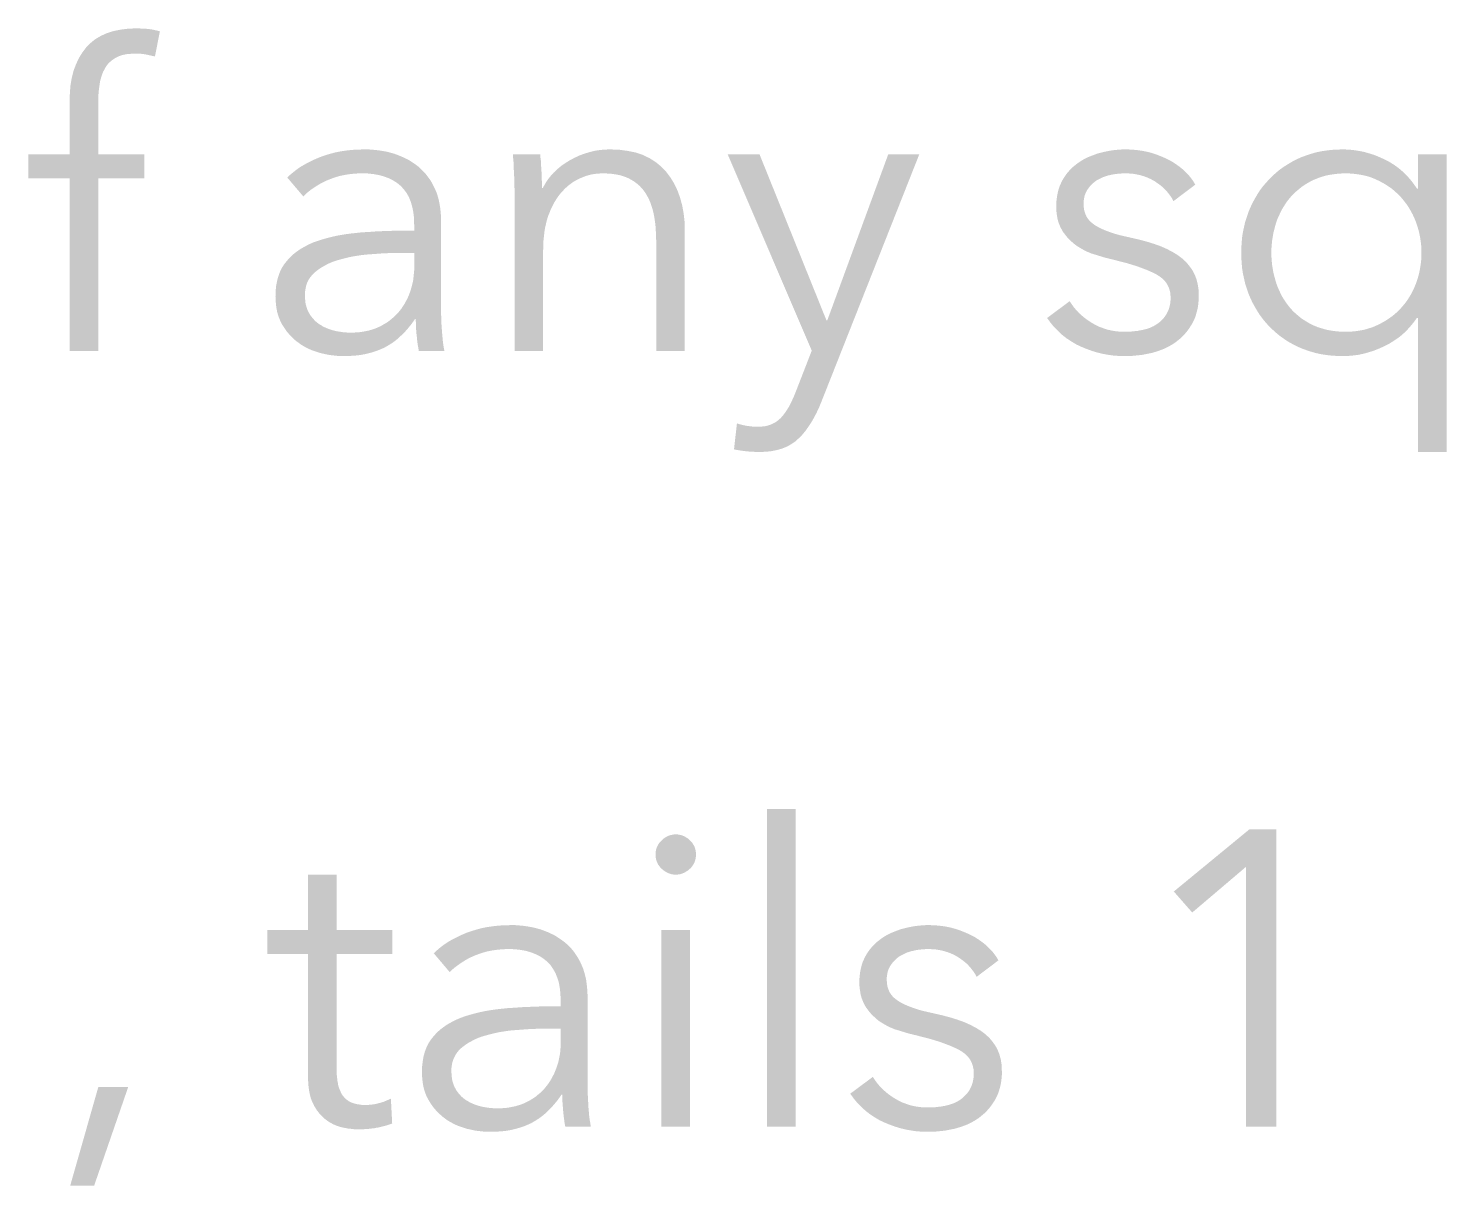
# Model space of a CAD drawing. Header units: millimetres. Extents: x 6 to 297, y 55 to 451.
# Drawn here: x 32.22 to 41, y 225.84 to 233 of the extents above; entities that cross this region are included whole.
import ezdxf

# ---------------------------------------------------------------- set-up
doc = ezdxf.new("R2010")
doc.units = ezdxf.units.MM
doc.layers.add('RASTER', color=7, linetype='Continuous')

msp = doc.modelspace()

# ---------------------------------------------------------------- hatches: boundary and pattern name
at = {"layer": 'RASTER'}
for points in [[(32.939, 232.069), (32.653, 232.069), (32.653, 231), (32.476, 231), (32.476, 232.069), (32.221, 232.069), (32.221, 232.217), (32.476, 232.217), (32.476, 232.55), (32.478, 232.6), (32.482, 232.648), (32.49, 232.693), (32.501, 232.736), (32.516, 232.775), (32.533, 232.812), (32.554, 232.846), (32.577, 232.877), (32.604, 232.905), (32.635, 232.93), (32.669, 232.95), (32.706, 232.967), (32.747, 232.98), (32.791, 232.989), (32.838, 232.995), (32.889, 232.997), (32.898, 232.997), (32.907, 232.997), (32.915, 232.996), (32.925, 232.996), (32.934, 232.995), (32.943, 232.995), (32.953, 232.994), (32.962, 232.993), (32.972, 232.992), (32.981, 232.991), (32.991, 232.989), (33, 232.987), (33.009, 232.985), (33.018, 232.983), (33.026, 232.981), (33.035, 232.979), (33.004, 232.823), (32.997, 232.825), (32.99, 232.826), (32.982, 232.828), (32.975, 232.83), (32.968, 232.831), (32.961, 232.833), (32.954, 232.834), (32.947, 232.836), (32.939, 232.837), (32.932, 232.838), (32.924, 232.839), (32.916, 232.84), (32.908, 232.84), (32.899, 232.84), (32.891, 232.841), (32.882, 232.841), (32.864, 232.84), (32.848, 232.839), (32.832, 232.838), (32.818, 232.835), (32.803, 232.832), (32.79, 232.828), (32.778, 232.823), (32.766, 232.817), (32.755, 232.811), (32.744, 232.804), (32.735, 232.797), (32.726, 232.789), (32.717, 232.781), (32.709, 232.771), (32.702, 232.762), (32.696, 232.751), (32.69, 232.74), (32.684, 232.729), (32.679, 232.717), (32.675, 232.705), (32.671, 232.692), (32.667, 232.679), (32.664, 232.665), (32.662, 232.651), (32.66, 232.637), (32.658, 232.622), (32.656, 232.607), (32.655, 232.592), (32.654, 232.576), (32.653, 232.561), (32.653, 232.545), (32.653, 232.529), (32.653, 232.217), (32.939, 232.217)], [(35.388, 232.217), (35.389, 232.204), (35.39, 232.191), (35.392, 232.178), (35.393, 232.165), (35.393, 232.151), (35.394, 232.137), (35.395, 232.122), (35.396, 232.108), (35.396, 232.093), (35.397, 232.079), (35.397, 232.066), (35.398, 232.053), (35.398, 232.041), (35.398, 232.03), (35.398, 232.019), (35.398, 232.009), (35.404, 232.009), (35.418, 232.035), (35.434, 232.06), (35.452, 232.083), (35.472, 232.105), (35.494, 232.126), (35.518, 232.146), (35.544, 232.164), (35.573, 232.182), (35.602, 232.197), (35.632, 232.211), (35.662, 232.222), (35.693, 232.231), (35.724, 232.239), (35.755, 232.244), (35.787, 232.247), (35.82, 232.248), (35.876, 232.246), (35.928, 232.239), (35.977, 232.229), (36.022, 232.214), (36.064, 232.194), (36.102, 232.17), (36.136, 232.142), (36.167, 232.11), (36.194, 232.074), (36.217, 232.036), (36.237, 231.994), (36.253, 231.95), (36.266, 231.903), (36.275, 231.854), (36.281, 231.801), (36.282, 231.746), (36.282, 231), (36.106, 231), (36.106, 231.673), (36.105, 231.697), (36.105, 231.72), (36.103, 231.743), (36.102, 231.765), (36.1, 231.787), (36.097, 231.807), (36.094, 231.828), (36.09, 231.848), (36.086, 231.867), (36.081, 231.885), (36.075, 231.903), (36.069, 231.92), (36.062, 231.936), (36.054, 231.952), (36.046, 231.967), (36.037, 231.981), (36.027, 231.995), (36.016, 232.008), (36.005, 232.02), (35.993, 232.031), (35.979, 232.042), (35.966, 232.051), (35.951, 232.06), (35.935, 232.069), (35.919, 232.076), (35.901, 232.082), (35.883, 232.088), (35.863, 232.092), (35.843, 232.095), (35.821, 232.098), (35.799, 232.099), (35.775, 232.1), (35.758, 232.099), (35.741, 232.098), (35.723, 232.096), (35.706, 232.093), (35.689, 232.089), (35.672, 232.084), (35.656, 232.078), (35.639, 232.071), (35.623, 232.064), (35.607, 232.055), (35.591, 232.046), (35.576, 232.035), (35.562, 232.024), (35.547, 232.011), (35.534, 231.998), (35.521, 231.984), (35.508, 231.969), (35.496, 231.953), (35.485, 231.936), (35.474, 231.918), (35.464, 231.899), (35.454, 231.879), (35.446, 231.858), (35.437, 231.836), (35.43, 231.813), (35.424, 231.789), (35.418, 231.764), (35.414, 231.738), (35.411, 231.711), (35.408, 231.683), (35.407, 231.654), (35.406, 231.624), (35.406, 231), (35.229, 231), (35.229, 231.949), (35.229, 231.962), (35.229, 231.975), (35.229, 231.99), (35.229, 232.006), (35.228, 232.022), (35.228, 232.039), (35.227, 232.057), (35.227, 232.076), (35.226, 232.096), (35.225, 232.114), (35.224, 232.133), (35.224, 232.15), (35.223, 232.168), (35.221, 232.185), (35.22, 232.201), (35.219, 232.217)], [(37.159, 231.19), (37.164, 231.19), (37.541, 232.217), (37.733, 232.217), (37.127, 230.685), (37.113, 230.651), (37.098, 230.619), (37.082, 230.588), (37.065, 230.559), (37.047, 230.532), (37.029, 230.506), (37.009, 230.482), (36.988, 230.461), (36.966, 230.441), (36.941, 230.424), (36.915, 230.409), (36.885, 230.397), (36.854, 230.388), (36.82, 230.381), (36.784, 230.377), (36.745, 230.376), (36.725, 230.376), (36.705, 230.377), (36.685, 230.378), (36.665, 230.38), (36.645, 230.382), (36.626, 230.385), (36.606, 230.388), (36.587, 230.392), (36.605, 230.553), (36.62, 230.548), (36.636, 230.544), (36.652, 230.54), (36.669, 230.537), (36.685, 230.535), (36.701, 230.533), (36.718, 230.532), (36.735, 230.532), (36.757, 230.533), (36.778, 230.535), (36.798, 230.54), (36.816, 230.546), (36.833, 230.554), (36.849, 230.563), (36.864, 230.575), (36.878, 230.588), (36.891, 230.603), (36.903, 230.619), (36.915, 230.637), (36.927, 230.656), (36.938, 230.677), (36.948, 230.699), (36.959, 230.723), (36.969, 230.748), (37.068, 231.003), (36.548, 232.217), (36.745, 232.217)], [(39.306, 231.928), (39.296, 231.947), (39.284, 231.964), (39.271, 231.981), (39.257, 231.997), (39.242, 232.012), (39.225, 232.026), (39.207, 232.039), (39.188, 232.052), (39.168, 232.063), (39.147, 232.073), (39.125, 232.081), (39.103, 232.088), (39.08, 232.093), (39.057, 232.097), (39.032, 232.099), (39.007, 232.1), (38.996, 232.1), (38.984, 232.099), (38.972, 232.098), (38.96, 232.097), (38.949, 232.096), (38.937, 232.094), (38.925, 232.092), (38.914, 232.089), (38.902, 232.087), (38.891, 232.083), (38.88, 232.08), (38.869, 232.076), (38.859, 232.071), (38.849, 232.066), (38.84, 232.061), (38.83, 232.056), (38.822, 232.05), (38.813, 232.043), (38.805, 232.036), (38.798, 232.029), (38.79, 232.021), (38.784, 232.013), (38.778, 232.005), (38.772, 231.996), (38.767, 231.986), (38.762, 231.977), (38.758, 231.967), (38.755, 231.956), (38.753, 231.945), (38.751, 231.934), (38.75, 231.922), (38.75, 231.91), (38.751, 231.889), (38.754, 231.87), (38.76, 231.851), (38.767, 231.834), (38.777, 231.818), (38.789, 231.804), (38.804, 231.791), (38.82, 231.779), (38.839, 231.768), (38.86, 231.757), (38.884, 231.747), (38.91, 231.737), (38.939, 231.727), (38.971, 231.718), (39.005, 231.71), (39.041, 231.702), (39.093, 231.69), (39.142, 231.677), (39.187, 231.663), (39.229, 231.648), (39.267, 231.631), (39.301, 231.613), (39.332, 231.594), (39.36, 231.573), (39.384, 231.551), (39.404, 231.527), (39.422, 231.502), (39.437, 231.474), (39.448, 231.445), (39.456, 231.414), (39.461, 231.381), (39.462, 231.346), (39.462, 231.32), (39.46, 231.296), (39.457, 231.272), (39.452, 231.25), (39.446, 231.228), (39.44, 231.208), (39.431, 231.189), (39.422, 231.17), (39.411, 231.153), (39.4, 231.136), (39.388, 231.12), (39.375, 231.105), (39.362, 231.091), (39.348, 231.078), (39.332, 231.065), (39.317, 231.053), (39.3, 231.042), (39.283, 231.032), (39.265, 231.023), (39.247, 231.014), (39.229, 231.007), (39.21, 231), (39.19, 230.994), (39.17, 230.988), (39.149, 230.984), (39.129, 230.98), (39.108, 230.976), (39.087, 230.974), (39.067, 230.972), (39.046, 230.97), (39.025, 230.969), (39.005, 230.969), (38.97, 230.97), (38.936, 230.972), (38.902, 230.977), (38.869, 230.983), (38.835, 230.991), (38.802, 231.001), (38.769, 231.013), (38.737, 231.026), (38.705, 231.041), (38.675, 231.059), (38.646, 231.078), (38.619, 231.099), (38.593, 231.123), (38.568, 231.148), (38.545, 231.176), (38.524, 231.205), (38.664, 231.309), (38.676, 231.29), (38.69, 231.271), (38.705, 231.253), (38.722, 231.235), (38.74, 231.219), (38.759, 231.203), (38.78, 231.188), (38.802, 231.174), (38.825, 231.161), (38.848, 231.15), (38.873, 231.141), (38.897, 231.133), (38.923, 231.127), (38.949, 231.123), (38.975, 231.12), (39.002, 231.12), (39.016, 231.12), (39.03, 231.12), (39.044, 231.121), (39.058, 231.122), (39.071, 231.124), (39.085, 231.125), (39.098, 231.128), (39.111, 231.13), (39.124, 231.133), (39.136, 231.136), (39.148, 231.14), (39.16, 231.144), (39.171, 231.149), (39.182, 231.154), (39.192, 231.16), (39.202, 231.166), (39.212, 231.173), (39.221, 231.18), (39.229, 231.188), (39.237, 231.196), (39.245, 231.204), (39.252, 231.213), (39.259, 231.223), (39.265, 231.233), (39.27, 231.243), (39.275, 231.254), (39.279, 231.266), (39.282, 231.278), (39.285, 231.291), (39.287, 231.304), (39.288, 231.318), (39.288, 231.333), (39.287, 231.356), (39.282, 231.378), (39.275, 231.398), (39.265, 231.417), (39.252, 231.434), (39.236, 231.45), (39.217, 231.464), (39.196, 231.477), (39.171, 231.489), (39.144, 231.501), (39.115, 231.512), (39.083, 231.524), (39.048, 231.535), (39.011, 231.546), (38.971, 231.556), (38.929, 231.567), (38.915, 231.57), (38.901, 231.574), (38.887, 231.577), (38.873, 231.581), (38.858, 231.586), (38.844, 231.59), (38.829, 231.595), (38.814, 231.599), (38.798, 231.604), (38.784, 231.61), (38.769, 231.616), (38.755, 231.623), (38.741, 231.631), (38.727, 231.639), (38.714, 231.647), (38.7, 231.657), (38.688, 231.666), (38.676, 231.677), (38.664, 231.688), (38.653, 231.699), (38.643, 231.711), (38.633, 231.724), (38.623, 231.737), (38.615, 231.751), (38.607, 231.766), (38.6, 231.782), (38.594, 231.798), (38.589, 231.816), (38.586, 231.834), (38.583, 231.853), (38.581, 231.873), (38.581, 231.894), (38.581, 231.917), (38.583, 231.939), (38.586, 231.961), (38.59, 231.981), (38.595, 232.001), (38.601, 232.019), (38.609, 232.037), (38.617, 232.054), (38.627, 232.071), (38.637, 232.086), (38.648, 232.101), (38.66, 232.115), (38.672, 232.128), (38.686, 232.141), (38.7, 232.152), (38.715, 232.164), (38.73, 232.174), (38.746, 232.184), (38.763, 232.193), (38.78, 232.201), (38.798, 232.208), (38.816, 232.215), (38.835, 232.222), (38.854, 232.227), (38.873, 232.232), (38.893, 232.236), (38.913, 232.24), (38.933, 232.243), (38.953, 232.245), (38.974, 232.247), (38.994, 232.248), (39.015, 232.248), (39.047, 232.247), (39.078, 232.244), (39.109, 232.24), (39.14, 232.234), (39.171, 232.226), (39.202, 232.216), (39.232, 232.204), (39.262, 232.191), (39.291, 232.176), (39.318, 232.159), (39.343, 232.141), (39.367, 232.122), (39.388, 232.101), (39.408, 232.079), (39.426, 232.055), (39.441, 232.03)], [(36.968, 226.2), (36.791, 226.2), (36.791, 228.166), (36.968, 228.166)], [(39.942, 226.2), (39.755, 226.2), (39.755, 227.809), (39.422, 227.526), (39.308, 227.656), (39.776, 228.041), (39.942, 228.041)], [(34.472, 227.269), (34.128, 227.269), (34.128, 226.559), (34.129, 226.542), (34.129, 226.526), (34.13, 226.511), (34.132, 226.497), (34.133, 226.483), (34.136, 226.471), (34.138, 226.458), (34.141, 226.447), (34.145, 226.436), (34.149, 226.426), (34.153, 226.417), (34.157, 226.408), (34.162, 226.399), (34.167, 226.392), (34.173, 226.385), (34.179, 226.378), (34.185, 226.372), (34.192, 226.367), (34.199, 226.362), (34.206, 226.357), (34.214, 226.353), (34.221, 226.35), (34.229, 226.347), (34.238, 226.344), (34.246, 226.342), (34.255, 226.34), (34.264, 226.339), (34.273, 226.337), (34.282, 226.336), (34.291, 226.336), (34.301, 226.335), (34.31, 226.335), (34.32, 226.335), (34.329, 226.336), (34.338, 226.337), (34.348, 226.338), (34.357, 226.339), (34.367, 226.341), (34.377, 226.343), (34.387, 226.346), (34.397, 226.348), (34.407, 226.351), (34.417, 226.354), (34.426, 226.358), (34.436, 226.362), (34.445, 226.366), (34.455, 226.37), (34.464, 226.374), (34.472, 226.221), (34.46, 226.216), (34.448, 226.212), (34.436, 226.208), (34.424, 226.205), (34.412, 226.202), (34.399, 226.199), (34.387, 226.196), (34.374, 226.194), (34.361, 226.191), (34.348, 226.19), (34.335, 226.188), (34.321, 226.187), (34.307, 226.186), (34.293, 226.185), (34.278, 226.185), (34.264, 226.184), (34.251, 226.185), (34.239, 226.185), (34.226, 226.186), (34.213, 226.188), (34.2, 226.189), (34.187, 226.192), (34.173, 226.194), (34.16, 226.197), (34.146, 226.201), (34.133, 226.205), (34.12, 226.21), (34.107, 226.216), (34.094, 226.223), (34.082, 226.23), (34.07, 226.238), (34.058, 226.247), (34.047, 226.256), (34.036, 226.267), (34.025, 226.278), (34.016, 226.29), (34.006, 226.302), (33.998, 226.316), (33.989, 226.33), (33.982, 226.346), (33.974, 226.362), (33.968, 226.379), (33.963, 226.398), (33.959, 226.418), (33.956, 226.439), (33.953, 226.461), (33.952, 226.485), (33.952, 226.509), (33.952, 227.269), (33.699, 227.269), (33.699, 227.417), (33.952, 227.417), (33.952, 227.76), (34.128, 227.76), (34.128, 227.417), (34.472, 227.417)], [(38.088, 227.128), (38.078, 227.147), (38.066, 227.164), (38.053, 227.181), (38.039, 227.197), (38.024, 227.212), (38.007, 227.226), (37.989, 227.239), (37.97, 227.252), (37.95, 227.263), (37.929, 227.273), (37.907, 227.281), (37.885, 227.288), (37.862, 227.293), (37.839, 227.297), (37.814, 227.299), (37.789, 227.3), (37.778, 227.3), (37.766, 227.299), (37.754, 227.298), (37.742, 227.297), (37.731, 227.296), (37.719, 227.294), (37.707, 227.292), (37.696, 227.289), (37.684, 227.287), (37.673, 227.283), (37.662, 227.28), (37.651, 227.276), (37.641, 227.271), (37.631, 227.266), (37.622, 227.261), (37.612, 227.256), (37.604, 227.25), (37.595, 227.243), (37.587, 227.236), (37.58, 227.229), (37.572, 227.221), (37.566, 227.213), (37.56, 227.205), (37.554, 227.196), (37.549, 227.186), (37.544, 227.177), (37.54, 227.167), (37.537, 227.156), (37.535, 227.145), (37.533, 227.134), (37.532, 227.122), (37.532, 227.11), (37.533, 227.089), (37.536, 227.07), (37.542, 227.051), (37.549, 227.034), (37.559, 227.018), (37.571, 227.004), (37.586, 226.991), (37.602, 226.979), (37.621, 226.968), (37.642, 226.957), (37.666, 226.947), (37.692, 226.937), (37.721, 226.927), (37.753, 226.918), (37.787, 226.91), (37.823, 226.902), (37.875, 226.89), (37.924, 226.877), (37.969, 226.863), (38.011, 226.848), (38.049, 226.831), (38.083, 226.813), (38.114, 226.794), (38.142, 226.773), (38.166, 226.751), (38.186, 226.727), (38.204, 226.702), (38.219, 226.674), (38.23, 226.645), (38.238, 226.614), (38.243, 226.581), (38.244, 226.546), (38.244, 226.52), (38.242, 226.496), (38.239, 226.472), (38.234, 226.45), (38.228, 226.428), (38.222, 226.408), (38.213, 226.389), (38.204, 226.37), (38.193, 226.353), (38.182, 226.336), (38.17, 226.32), (38.157, 226.305), (38.144, 226.291), (38.13, 226.278), (38.114, 226.265), (38.099, 226.253), (38.082, 226.242), (38.065, 226.232), (38.047, 226.223), (38.029, 226.214), (38.011, 226.207), (37.992, 226.2), (37.972, 226.194), (37.952, 226.188), (37.931, 226.184), (37.911, 226.18), (37.89, 226.176), (37.869, 226.174), (37.849, 226.172), (37.828, 226.17), (37.807, 226.169), (37.787, 226.169), (37.752, 226.17), (37.718, 226.172), (37.684, 226.177), (37.651, 226.183), (37.617, 226.191), (37.584, 226.201), (37.551, 226.213), (37.519, 226.226), (37.487, 226.241), (37.457, 226.259), (37.428, 226.278), (37.401, 226.299), (37.375, 226.323), (37.35, 226.348), (37.327, 226.376), (37.306, 226.405), (37.446, 226.509), (37.458, 226.49), (37.472, 226.471), (37.487, 226.453), (37.504, 226.435), (37.522, 226.419), (37.541, 226.403), (37.562, 226.388), (37.584, 226.374), (37.607, 226.361), (37.63, 226.35), (37.655, 226.341), (37.679, 226.333), (37.705, 226.327), (37.731, 226.323), (37.757, 226.32), (37.784, 226.32), (37.798, 226.32), (37.812, 226.32), (37.826, 226.321), (37.84, 226.322), (37.853, 226.324), (37.867, 226.325), (37.88, 226.328), (37.893, 226.33), (37.906, 226.333), (37.918, 226.336), (37.93, 226.34), (37.942, 226.344), (37.953, 226.349), (37.964, 226.354), (37.974, 226.36), (37.984, 226.366), (37.994, 226.373), (38.003, 226.38), (38.011, 226.388), (38.019, 226.396), (38.027, 226.404), (38.034, 226.413), (38.041, 226.423), (38.047, 226.433), (38.052, 226.443), (38.057, 226.454), (38.061, 226.466), (38.064, 226.478), (38.067, 226.491), (38.069, 226.504), (38.07, 226.518), (38.07, 226.533), (38.069, 226.556), (38.064, 226.578), (38.057, 226.598), (38.047, 226.617), (38.034, 226.634), (38.018, 226.65), (37.999, 226.664), (37.978, 226.677), (37.953, 226.689), (37.926, 226.701), (37.897, 226.712), (37.865, 226.724), (37.83, 226.735), (37.793, 226.746), (37.753, 226.756), (37.711, 226.767), (37.697, 226.77), (37.683, 226.774), (37.669, 226.777), (37.655, 226.781), (37.64, 226.786), (37.626, 226.79), (37.611, 226.795), (37.596, 226.799), (37.58, 226.804), (37.566, 226.81), (37.551, 226.816), (37.537, 226.823), (37.523, 226.831), (37.509, 226.839), (37.496, 226.847), (37.482, 226.856), (37.47, 226.866), (37.458, 226.877), (37.446, 226.888), (37.435, 226.899), (37.425, 226.911), (37.415, 226.924), (37.405, 226.937), (37.397, 226.951), (37.389, 226.966), (37.382, 226.982), (37.376, 226.998), (37.371, 227.016), (37.368, 227.034), (37.365, 227.053), (37.363, 227.073), (37.363, 227.094), (37.363, 227.117), (37.365, 227.139), (37.368, 227.161), (37.372, 227.181), (37.377, 227.201), (37.383, 227.219), (37.391, 227.237), (37.399, 227.254), (37.409, 227.271), (37.419, 227.286), (37.43, 227.301), (37.442, 227.315), (37.454, 227.328), (37.468, 227.341), (37.482, 227.352), (37.497, 227.364), (37.512, 227.374), (37.528, 227.384), (37.545, 227.393), (37.562, 227.401), (37.58, 227.408), (37.598, 227.415), (37.617, 227.422), (37.636, 227.427), (37.655, 227.432), (37.675, 227.436), (37.695, 227.44), (37.715, 227.443), (37.735, 227.445), (37.756, 227.447), (37.776, 227.448), (37.797, 227.448), (37.829, 227.447), (37.86, 227.444), (37.891, 227.44), (37.922, 227.434), (37.953, 227.426), (37.984, 227.416), (38.014, 227.404), (38.044, 227.391), (38.073, 227.376), (38.1, 227.359), (38.125, 227.341), (38.149, 227.322), (38.17, 227.301), (38.19, 227.279), (38.208, 227.255), (38.223, 227.23)], [(32.628, 225.836), (32.48, 225.836), (32.654, 226.447), (32.839, 226.447)]]:
    msp.add_hatch(color=7, dxfattribs=at).paths.add_polyline_path(points)
h = msp.add_hatch(color=7, dxfattribs=at)
h.paths.add_polyline_path([(34.608, 231.785), (34.607, 231.824), (34.603, 231.859), (34.596, 231.893), (34.587, 231.924), (34.576, 231.952), (34.561, 231.978), (34.544, 232.001), (34.525, 232.022), (34.503, 232.04), (34.478, 232.056), (34.452, 232.069), (34.423, 232.08), (34.391, 232.089), (34.358, 232.095), (34.321, 232.099), (34.283, 232.1), (34.256, 232.099), (34.229, 232.097), (34.203, 232.094), (34.178, 232.09), (34.153, 232.085), (34.128, 232.078), (34.104, 232.07), (34.08, 232.061), (34.057, 232.051), (34.035, 232.04), (34.014, 232.028), (33.994, 232.015), (33.974, 232.002), (33.956, 231.988), (33.938, 231.973), (33.922, 231.957), (33.823, 232.074), (33.842, 232.092), (33.864, 232.11), (33.886, 232.127), (33.91, 232.143), (33.936, 232.158), (33.963, 232.172), (33.992, 232.186), (34.022, 232.199), (34.053, 232.21), (34.085, 232.22), (34.119, 232.229), (34.153, 232.236), (34.189, 232.241), (34.225, 232.245), (34.263, 232.247), (34.301, 232.248), (34.326, 232.248), (34.35, 232.246), (34.373, 232.244), (34.397, 232.241), (34.42, 232.237), (34.442, 232.233), (34.464, 232.227), (34.486, 232.221), (34.507, 232.213), (34.527, 232.205), (34.547, 232.196), (34.566, 232.187), (34.585, 232.176), (34.603, 232.164), (34.62, 232.152), (34.637, 232.139), (34.652, 232.125), (34.667, 232.11), (34.681, 232.094), (34.694, 232.077), (34.707, 232.059), (34.718, 232.041), (34.728, 232.021), (34.738, 232.001), (34.747, 231.98), (34.754, 231.958), (34.76, 231.935), (34.765, 231.911), (34.769, 231.886), (34.772, 231.86), (34.774, 231.834), (34.774, 231.806), (34.774, 231.273), (34.774, 231.255), (34.775, 231.238), (34.775, 231.22), (34.776, 231.201), (34.776, 231.183), (34.777, 231.165), (34.778, 231.146), (34.78, 231.127), (34.781, 231.109), (34.783, 231.091), (34.784, 231.074), (34.786, 231.058), (34.788, 231.042), (34.79, 231.027), (34.793, 231.013), (34.795, 231), (34.637, 231), (34.635, 231.011), (34.633, 231.023), (34.631, 231.034), (34.629, 231.046), (34.628, 231.058), (34.626, 231.071), (34.625, 231.083), (34.624, 231.096), (34.622, 231.109), (34.621, 231.122), (34.62, 231.135), (34.62, 231.148), (34.619, 231.16), (34.619, 231.173), (34.618, 231.185), (34.618, 231.198), (34.613, 231.198), (34.592, 231.168), (34.57, 231.141), (34.548, 231.116), (34.524, 231.093), (34.501, 231.072), (34.476, 231.053), (34.451, 231.037), (34.425, 231.022), (34.398, 231.01), (34.369, 230.999), (34.34, 230.99), (34.309, 230.982), (34.276, 230.976), (34.243, 230.972), (34.208, 230.97), (34.171, 230.969), (34.154, 230.969), (34.136, 230.97), (34.118, 230.972), (34.1, 230.974), (34.082, 230.976), (34.064, 230.98), (34.045, 230.984), (34.027, 230.988), (34.009, 230.994), (33.991, 231), (33.973, 231.006), (33.956, 231.014), (33.939, 231.022), (33.923, 231.031), (33.907, 231.041), (33.892, 231.052), (33.877, 231.063), (33.862, 231.076), (33.849, 231.089), (33.836, 231.103), (33.823, 231.117), (33.812, 231.133), (33.801, 231.149), (33.79, 231.166), (33.781, 231.184), (33.773, 231.203), (33.766, 231.223), (33.76, 231.244), (33.756, 231.266), (33.753, 231.289), (33.751, 231.313), (33.75, 231.338), (33.751, 231.372), (33.754, 231.405), (33.76, 231.435), (33.768, 231.464), (33.778, 231.491), (33.79, 231.516), (33.805, 231.539), (33.822, 231.56), (33.84, 231.58), (33.86, 231.599), (33.882, 231.616), (33.905, 231.632), (33.93, 231.646), (33.956, 231.66), (33.983, 231.672), (34.013, 231.682), (34.043, 231.692), (34.075, 231.701), (34.107, 231.709), (34.141, 231.716), (34.176, 231.722), (34.212, 231.727), (34.249, 231.731), (34.287, 231.735), (34.326, 231.737), (34.365, 231.74), (34.405, 231.742), (34.445, 231.743), (34.485, 231.745), (34.526, 231.745), (34.567, 231.746), (34.608, 231.746)])
h.paths.add_polyline_path([(34.556, 231.608), (34.529, 231.608), (34.501, 231.608), (34.474, 231.607), (34.446, 231.606), (34.419, 231.605), (34.391, 231.603), (34.364, 231.601), (34.336, 231.599), (34.309, 231.597), (34.282, 231.594), (34.256, 231.59), (34.231, 231.586), (34.206, 231.581), (34.182, 231.575), (34.159, 231.569), (34.136, 231.563), (34.114, 231.556), (34.093, 231.548), (34.073, 231.539), (34.055, 231.529), (34.037, 231.519), (34.02, 231.508), (34.004, 231.496), (33.989, 231.484), (33.976, 231.47), (33.964, 231.455), (33.954, 231.44), (33.946, 231.423), (33.94, 231.405), (33.936, 231.387), (33.933, 231.367), (33.932, 231.346), (33.932, 231.33), (33.934, 231.315), (33.935, 231.3), (33.938, 231.286), (33.942, 231.273), (33.946, 231.26), (33.951, 231.248), (33.957, 231.237), (33.963, 231.226), (33.97, 231.216), (33.978, 231.206), (33.986, 231.197), (33.994, 231.188), (34.003, 231.18), (34.013, 231.172), (34.023, 231.165), (34.034, 231.159), (34.044, 231.152), (34.055, 231.147), (34.067, 231.142), (34.079, 231.137), (34.091, 231.133), (34.103, 231.129), (34.115, 231.126), (34.128, 231.123), (34.141, 231.121), (34.154, 231.119), (34.166, 231.117), (34.179, 231.116), (34.192, 231.115), (34.205, 231.115), (34.218, 231.114), (34.241, 231.115), (34.263, 231.116), (34.285, 231.119), (34.306, 231.123), (34.327, 231.127), (34.347, 231.133), (34.366, 231.139), (34.384, 231.147), (34.402, 231.155), (34.419, 231.165), (34.436, 231.175), (34.451, 231.185), (34.466, 231.197), (34.48, 231.209), (34.494, 231.222), (34.507, 231.235), (34.519, 231.25), (34.53, 231.264), (34.54, 231.28), (34.55, 231.295), (34.559, 231.312), (34.568, 231.329), (34.575, 231.346), (34.582, 231.364), (34.588, 231.382), (34.593, 231.401), (34.598, 231.42), (34.602, 231.439), (34.604, 231.458), (34.606, 231.478), (34.608, 231.497), (34.608, 231.517), (34.608, 231.608)], flags=0)
h = msp.add_hatch(color=7, dxfattribs=at)
h.paths.add_polyline_path([(40.812, 231.205), (40.792, 231.178), (40.771, 231.152), (40.748, 231.127), (40.724, 231.104), (40.698, 231.083), (40.67, 231.064), (40.641, 231.046), (40.61, 231.03), (40.579, 231.016), (40.547, 231.003), (40.515, 230.993), (40.483, 230.984), (40.451, 230.977), (40.419, 230.973), (40.386, 230.97), (40.354, 230.969), (40.319, 230.97), (40.284, 230.972), (40.251, 230.976), (40.218, 230.981), (40.186, 230.988), (40.155, 230.997), (40.125, 231.007), (40.095, 231.018), (40.067, 231.031), (40.04, 231.045), (40.013, 231.06), (39.988, 231.077), (39.964, 231.094), (39.941, 231.113), (39.919, 231.133), (39.898, 231.153), (39.878, 231.175), (39.859, 231.198), (39.841, 231.222), (39.825, 231.247), (39.81, 231.273), (39.795, 231.3), (39.782, 231.327), (39.77, 231.356), (39.76, 231.386), (39.75, 231.416), (39.743, 231.447), (39.736, 231.478), (39.731, 231.51), (39.728, 231.542), (39.726, 231.575), (39.725, 231.608), (39.726, 231.642), (39.728, 231.675), (39.731, 231.707), (39.736, 231.739), (39.743, 231.77), (39.75, 231.801), (39.76, 231.831), (39.77, 231.861), (39.782, 231.889), (39.795, 231.917), (39.81, 231.944), (39.825, 231.97), (39.841, 231.995), (39.859, 232.019), (39.878, 232.041), (39.898, 232.063), (39.919, 232.084), (39.941, 232.104), (39.964, 232.123), (39.988, 232.14), (40.013, 232.156), (40.04, 232.172), (40.067, 232.186), (40.095, 232.199), (40.125, 232.21), (40.155, 232.22), (40.186, 232.229), (40.218, 232.236), (40.251, 232.241), (40.284, 232.245), (40.319, 232.247), (40.354, 232.248), (40.386, 232.247), (40.419, 232.244), (40.451, 232.239), (40.483, 232.233), (40.515, 232.224), (40.547, 232.214), (40.579, 232.201), (40.61, 232.187), (40.641, 232.171), (40.67, 232.153), (40.698, 232.133), (40.724, 232.111), (40.748, 232.088), (40.771, 232.062), (40.792, 232.035), (40.812, 232.006), (40.819, 232.006), (40.819, 232.217), (40.996, 232.217), (40.996, 230.376), (40.819, 230.376), (40.819, 231.205)])
h.paths.add_polyline_path([(39.912, 231.608), (39.912, 231.583), (39.914, 231.558), (39.916, 231.534), (39.92, 231.51), (39.924, 231.486), (39.93, 231.463), (39.936, 231.44), (39.943, 231.417), (39.951, 231.395), (39.961, 231.374), (39.97, 231.353), (39.981, 231.333), (39.993, 231.314), (40.005, 231.296), (40.019, 231.278), (40.033, 231.261), (40.048, 231.245), (40.064, 231.23), (40.081, 231.216), (40.098, 231.202), (40.117, 231.19), (40.136, 231.178), (40.156, 231.167), (40.177, 231.157), (40.199, 231.148), (40.222, 231.141), (40.245, 231.134), (40.269, 231.129), (40.294, 231.125), (40.319, 231.122), (40.345, 231.12), (40.372, 231.12), (40.397, 231.12), (40.422, 231.122), (40.446, 231.125), (40.47, 231.129), (40.493, 231.134), (40.516, 231.141), (40.538, 231.148), (40.559, 231.157), (40.58, 231.167), (40.601, 231.178), (40.62, 231.189), (40.639, 231.202), (40.658, 231.215), (40.675, 231.229), (40.692, 231.244), (40.708, 231.26), (40.723, 231.277), (40.737, 231.294), (40.751, 231.312), (40.763, 231.331), (40.775, 231.351), (40.786, 231.371), (40.796, 231.393), (40.805, 231.415), (40.813, 231.437), (40.82, 231.46), (40.826, 231.484), (40.831, 231.508), (40.835, 231.532), (40.838, 231.557), (40.84, 231.583), (40.84, 231.608), (40.84, 231.634), (40.838, 231.66), (40.835, 231.684), (40.831, 231.709), (40.826, 231.733), (40.82, 231.756), (40.813, 231.779), (40.805, 231.802), (40.796, 231.824), (40.786, 231.845), (40.775, 231.866), (40.763, 231.886), (40.751, 231.905), (40.737, 231.923), (40.723, 231.941), (40.708, 231.958), (40.692, 231.974), (40.675, 231.989), (40.658, 232.004), (40.639, 232.017), (40.62, 232.03), (40.601, 232.041), (40.58, 232.052), (40.559, 232.062), (40.538, 232.071), (40.516, 232.079), (40.493, 232.085), (40.47, 232.09), (40.446, 232.094), (40.422, 232.097), (40.397, 232.099), (40.372, 232.1), (40.345, 232.099), (40.319, 232.097), (40.294, 232.094), (40.269, 232.09), (40.245, 232.085), (40.222, 232.078), (40.199, 232.07), (40.177, 232.061), (40.156, 232.051), (40.136, 232.04), (40.117, 232.028), (40.098, 232.015), (40.081, 232.001), (40.064, 231.987), (40.048, 231.972), (40.033, 231.956), (40.019, 231.939), (40.005, 231.921), (39.993, 231.902), (39.981, 231.883), (39.97, 231.863), (39.961, 231.843), (39.951, 231.822), (39.943, 231.8), (39.936, 231.777), (39.93, 231.754), (39.924, 231.731), (39.92, 231.707), (39.916, 231.683), (39.914, 231.658), (39.912, 231.634), (39.912, 231.608)], flags=0)
h = msp.add_hatch(color=7, dxfattribs=at)
h.paths.add_polyline_path([(36.315, 226.2), (36.138, 226.2), (36.138, 227.417), (36.315, 227.417)])
h.paths.add_polyline_path([(36.351, 227.885), (36.351, 227.871), (36.349, 227.859), (36.346, 227.847), (36.342, 227.835), (36.336, 227.824), (36.329, 227.814), (36.322, 227.804), (36.312, 227.795), (36.303, 227.787), (36.292, 227.78), (36.282, 227.774), (36.271, 227.769), (36.261, 227.765), (36.25, 227.762), (36.238, 227.761), (36.227, 227.76), (36.215, 227.761), (36.204, 227.762), (36.193, 227.765), (36.182, 227.769), (36.171, 227.774), (36.161, 227.78), (36.151, 227.787), (36.141, 227.795), (36.132, 227.804), (36.124, 227.814), (36.117, 227.824), (36.112, 227.835), (36.107, 227.847), (36.104, 227.859), (36.102, 227.871), (36.102, 227.885), (36.102, 227.898), (36.104, 227.911), (36.107, 227.923), (36.112, 227.935), (36.117, 227.945), (36.124, 227.956), (36.132, 227.965), (36.141, 227.974), (36.151, 227.983), (36.161, 227.99), (36.171, 227.996), (36.182, 228.001), (36.193, 228.005), (36.204, 228.007), (36.215, 228.009), (36.227, 228.01), (36.238, 228.009), (36.25, 228.007), (36.261, 228.005), (36.271, 228.001), (36.282, 227.996), (36.292, 227.99), (36.303, 227.983), (36.312, 227.974), (36.322, 227.965), (36.329, 227.956), (36.336, 227.945), (36.342, 227.935), (36.346, 227.923), (36.349, 227.911), (36.351, 227.898), (36.351, 227.885)])
h = msp.add_hatch(color=7, dxfattribs=at)
h.paths.add_polyline_path([(35.514, 226.985), (35.513, 227.024), (35.509, 227.059), (35.503, 227.093), (35.493, 227.124), (35.482, 227.152), (35.467, 227.178), (35.451, 227.201), (35.431, 227.222), (35.409, 227.24), (35.385, 227.256), (35.358, 227.269), (35.329, 227.28), (35.298, 227.289), (35.264, 227.295), (35.228, 227.299), (35.189, 227.3), (35.162, 227.299), (35.136, 227.297), (35.109, 227.294), (35.084, 227.29), (35.059, 227.285), (35.034, 227.278), (35.01, 227.27), (34.986, 227.261), (34.963, 227.251), (34.941, 227.24), (34.92, 227.228), (34.9, 227.215), (34.881, 227.202), (34.862, 227.188), (34.844, 227.173), (34.828, 227.157), (34.729, 227.274), (34.749, 227.292), (34.77, 227.31), (34.792, 227.327), (34.816, 227.343), (34.842, 227.358), (34.869, 227.372), (34.898, 227.386), (34.928, 227.399), (34.959, 227.41), (34.992, 227.42), (35.025, 227.429), (35.06, 227.436), (35.095, 227.441), (35.131, 227.445), (35.169, 227.447), (35.207, 227.448), (35.232, 227.448), (35.256, 227.446), (35.28, 227.444), (35.303, 227.441), (35.326, 227.437), (35.348, 227.433), (35.37, 227.427), (35.392, 227.421), (35.413, 227.413), (35.434, 227.405), (35.453, 227.396), (35.473, 227.387), (35.491, 227.376), (35.509, 227.364), (35.526, 227.352), (35.543, 227.339), (35.559, 227.325), (35.574, 227.31), (35.588, 227.294), (35.601, 227.277), (35.613, 227.259), (35.624, 227.241), (35.635, 227.221), (35.644, 227.201), (35.653, 227.18), (35.66, 227.158), (35.666, 227.135), (35.672, 227.111), (35.675, 227.086), (35.678, 227.06), (35.68, 227.034), (35.681, 227.006), (35.681, 226.473), (35.681, 226.455), (35.681, 226.438), (35.681, 226.42), (35.682, 226.401), (35.683, 226.383), (35.684, 226.365), (35.685, 226.346), (35.686, 226.327), (35.687, 226.309), (35.689, 226.291), (35.69, 226.274), (35.692, 226.258), (35.694, 226.242), (35.697, 226.227), (35.699, 226.213), (35.701, 226.2), (35.543, 226.2), (35.541, 226.211), (35.539, 226.223), (35.537, 226.234), (35.536, 226.246), (35.534, 226.258), (35.533, 226.271), (35.531, 226.283), (35.53, 226.296), (35.529, 226.309), (35.528, 226.322), (35.527, 226.335), (35.526, 226.348), (35.525, 226.36), (35.525, 226.373), (35.525, 226.385), (35.525, 226.398), (35.519, 226.398), (35.498, 226.368), (35.476, 226.341), (35.454, 226.316), (35.431, 226.293), (35.407, 226.272), (35.382, 226.253), (35.357, 226.237), (35.331, 226.222), (35.304, 226.21), (35.276, 226.199), (35.246, 226.19), (35.215, 226.182), (35.183, 226.176), (35.149, 226.172), (35.114, 226.17), (35.077, 226.169), (35.06, 226.169), (35.042, 226.17), (35.024, 226.172), (35.006, 226.174), (34.988, 226.176), (34.97, 226.18), (34.952, 226.184), (34.933, 226.188), (34.915, 226.194), (34.897, 226.2), (34.879, 226.206), (34.862, 226.214), (34.846, 226.222), (34.829, 226.231), (34.813, 226.241), (34.798, 226.252), (34.783, 226.263), (34.769, 226.276), (34.755, 226.289), (34.742, 226.303), (34.73, 226.317), (34.718, 226.333), (34.707, 226.349), (34.697, 226.366), (34.687, 226.384), (34.679, 226.403), (34.672, 226.423), (34.666, 226.444), (34.662, 226.466), (34.659, 226.489), (34.657, 226.513), (34.656, 226.538), (34.657, 226.572), (34.661, 226.605), (34.666, 226.635), (34.674, 226.664), (34.684, 226.691), (34.696, 226.716), (34.711, 226.739), (34.728, 226.76), (34.746, 226.78), (34.766, 226.799), (34.788, 226.816), (34.811, 226.832), (34.836, 226.846), (34.862, 226.86), (34.89, 226.872), (34.919, 226.883), (34.949, 226.892), (34.981, 226.901), (35.013, 226.909), (35.047, 226.916), (35.082, 226.922), (35.118, 226.927), (35.155, 226.931), (35.193, 226.935), (35.232, 226.937), (35.271, 226.94), (35.311, 226.942), (35.351, 226.943), (35.391, 226.945), (35.432, 226.945), (35.473, 226.946), (35.514, 226.946)])
h.paths.add_polyline_path([(35.462, 226.808), (35.435, 226.808), (35.408, 226.808), (35.38, 226.807), (35.353, 226.806), (35.325, 226.805), (35.298, 226.803), (35.27, 226.801), (35.243, 226.799), (35.215, 226.797), (35.189, 226.794), (35.163, 226.79), (35.137, 226.786), (35.113, 226.781), (35.088, 226.775), (35.065, 226.769), (35.042, 226.763), (35.02, 226.756), (34.999, 226.748), (34.98, 226.739), (34.961, 226.729), (34.943, 226.719), (34.926, 226.708), (34.91, 226.696), (34.895, 226.684), (34.882, 226.67), (34.87, 226.655), (34.861, 226.64), (34.853, 226.623), (34.846, 226.605), (34.842, 226.587), (34.839, 226.567), (34.838, 226.546), (34.839, 226.53), (34.84, 226.515), (34.842, 226.5), (34.844, 226.486), (34.848, 226.473), (34.852, 226.46), (34.857, 226.448), (34.863, 226.437), (34.869, 226.426), (34.876, 226.416), (34.884, 226.406), (34.892, 226.397), (34.9, 226.388), (34.909, 226.38), (34.919, 226.372), (34.929, 226.365), (34.94, 226.359), (34.951, 226.352), (34.962, 226.347), (34.973, 226.342), (34.985, 226.337), (34.997, 226.333), (35.009, 226.329), (35.022, 226.326), (35.034, 226.323), (35.047, 226.321), (35.06, 226.319), (35.073, 226.317), (35.085, 226.316), (35.098, 226.315), (35.111, 226.315), (35.124, 226.314), (35.147, 226.315), (35.17, 226.316), (35.191, 226.319), (35.213, 226.323), (35.233, 226.327), (35.253, 226.333), (35.272, 226.339), (35.291, 226.347), (35.308, 226.355), (35.326, 226.365), (35.342, 226.375), (35.358, 226.385), (35.372, 226.397), (35.387, 226.409), (35.4, 226.422), (35.413, 226.435), (35.425, 226.45), (35.436, 226.464), (35.447, 226.48), (35.456, 226.495), (35.465, 226.512), (35.474, 226.529), (35.481, 226.546), (35.488, 226.564), (35.494, 226.582), (35.5, 226.601), (35.504, 226.62), (35.508, 226.639), (35.511, 226.658), (35.513, 226.678), (35.514, 226.697), (35.514, 226.717), (35.514, 226.808)], flags=0)

doc.saveas('drawing.dxf')
